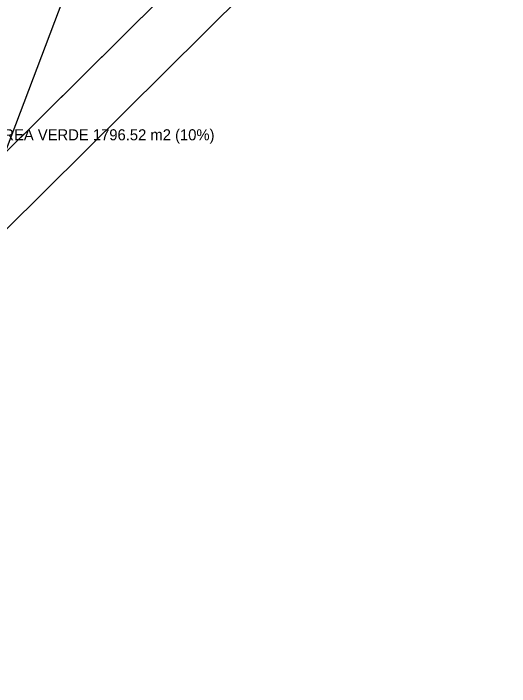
# Model space of a CAD drawing. Header units: metres. Extents: x 357856 to 358234, y 2285113 to 2285465.
# Drawn here: x 358162.2 to 358234, y 2285270.2 to 2285367.6 of the extents above; entities that cross this region are included whole.
import ezdxf
from ezdxf.enums import TextEntityAlignment as Align

# ---------------------------------------------------------------- set-up
doc = ezdxf.new("R2010")
doc.units = ezdxf.units.M
for name, color, linetype in [('BODEGA-HUELLA', 30, 'Continuous'), ('DONACION-AREA-VERDE', 3, 'Continuous'), ('LOTES', 2, 'Continuous'), ('POLIGONO', 5, 'Continuous')]:
    doc.layers.add(name, color=color, linetype=linetype)

msp = doc.modelspace()

# ---------------------------------------------------------------- linework, layer by layer
at = {"layer": 'BODEGA-HUELLA'}
msp.add_lwpolyline([(358123.645, 2285392.655), (358171.292, 2285374.599), (358160.661, 2285346.546), (358113.014, 2285364.601), (358123.645, 2285392.655)], close=True, dxfattribs=at)
at = {"layer": 'DONACION-AREA-VERDE'}
for points in [[(358200.734, 2285386.821), (358132.469, 2285319.143)], [(358137.836, 2285313.272), (358207.333, 2285382.171)]]:
    msp.add_lwpolyline(points, dxfattribs=at)
at = {"layer": 'LOTES'}
msp.add_lwpolyline([(358160.267, 2285346.701), (358183.662, 2285369.896)], dxfattribs=at)
at = {"layer": 'POLIGONO'}
msp.add_lwpolyline([(358047, 2285277.867), (358117.571, 2285465.139), (358234.036, 2285439.152), (358207.334, 2285382.172), (358137.836, 2285313.271), (358090.153, 2285273.099), (358086.577, 2285270.953), (358082.524, 2285270.238), (358079.543, 2285270.596), (358047, 2285277.867)], close=True, dxfattribs=at)

# ---------------------------------------------------------------- texts
at = {"layer": 'DONACION-AREA-VERDE'}
msp.add_text('DONACION AREA VERDE 1796.52 m2 (10%)', height=1.6, dxfattribs=at).set_placement((358169.285, 2285350.046), align=Align.MIDDLE_CENTER)

doc.saveas('drawing.dxf')
